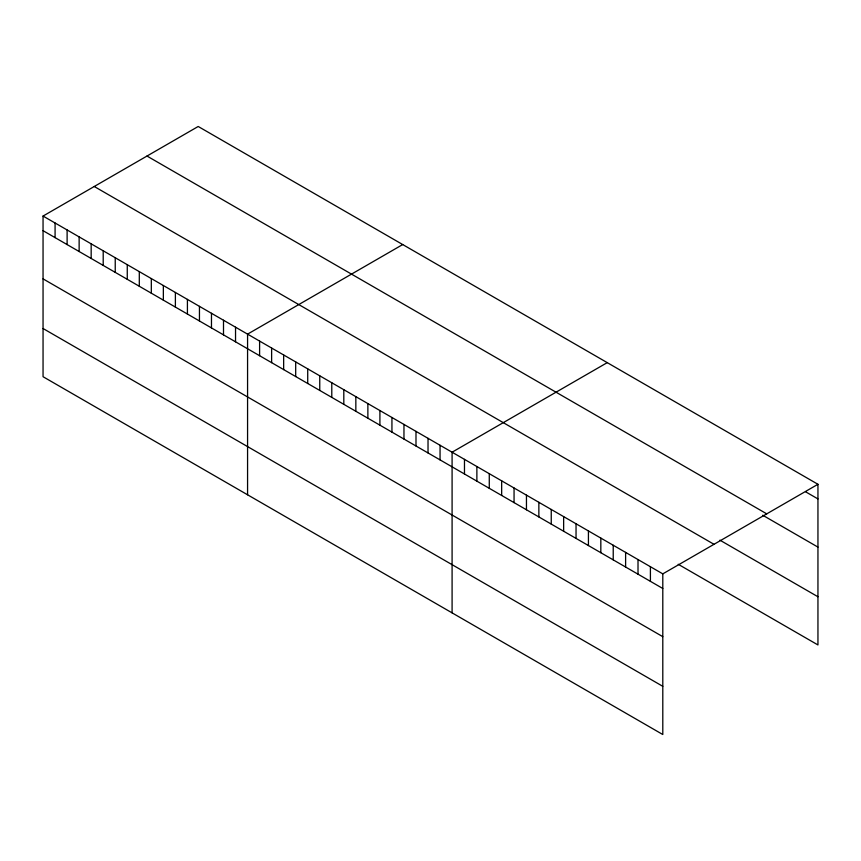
<?xml version="1.0" encoding="UTF-8"?>
<svg xmlns="http://www.w3.org/2000/svg" width="861" height="861" viewBox="0 0 861 861"><rect width="100%" height="100%" fill="white"/><g stroke="black" fill="none" stroke-linecap="round" stroke-linejoin="round"><path stroke-width="1.29" d="M43.05 216.057L662.798 573.867L662.798 734.519L43.05 376.709L43.05 216.057L198.202 126.481L817.95 484.291L817.95 644.943L678.22 564.278M402.711 244.556L247.57 334.133L247.57 494.784M607.231 362.642L452.09 452.208L452.09 612.86M662.798 573.867L817.95 484.291M805.552 491.771L817.95 498.917M146.994 156.045L766.753 513.856M762.738 515.233L817.95 547.112M719.914 540.159L817.95 596.759M94.247 186.493L714.006 544.313M43.05 230.683L662.798 588.493M43.05 278.867L662.798 636.677M43.05 328.515L662.798 686.325M650.41 566.71L650.41 581.336M638.012 559.553L638.012 574.179M625.613 552.396L625.613 567.022M613.226 545.239L613.226 559.865M600.827 538.082L600.827 552.719M588.429 530.936L588.429 545.562M576.041 523.779L576.041 538.405M563.643 516.622L563.643 531.248M551.244 509.464L551.244 524.091M538.857 502.307L538.857 516.934M526.458 495.15L526.458 509.777M514.06 487.993L514.06 502.62M501.662 480.836L501.662 495.462M489.274 473.679L489.274 488.305M476.876 466.522L476.876 481.148M464.477 459.365L464.477 473.991M440.057 445.266L440.057 459.892M428.025 438.324L428.025 452.951M415.992 431.372L415.992 445.998M403.96 424.43L403.96 439.056M391.938 417.488L391.938 432.114M379.905 410.536L379.905 425.162M367.873 403.594L367.873 418.22M355.841 396.641L355.841 411.278M343.808 389.699L343.808 404.326M331.786 382.758L331.786 397.384M319.754 375.805L319.754 390.442M307.721 368.863L307.721 383.489M295.689 361.921L295.689 376.548M283.656 354.969L283.656 369.595M271.624 348.027L271.624 362.653M259.602 341.085L259.602 355.711M235.537 327.191L235.537 341.817M223.505 320.238L223.505 334.875M211.472 313.296L211.472 327.923M199.451 306.355L199.451 320.981M187.418 299.402L187.418 314.028M175.386 292.46L175.386 307.086M163.353 285.518L163.353 300.145M151.321 278.566L151.321 293.192M139.299 271.624L139.299 286.25M127.267 264.682L127.267 279.308M115.234 257.73L115.234 272.356M103.202 250.788L103.202 265.414M91.169 243.835L91.169 258.472M79.137 236.893L79.137 251.52M67.115 229.952L67.115 244.578M55.082 222.999L55.082 237.625"/></g></svg>
